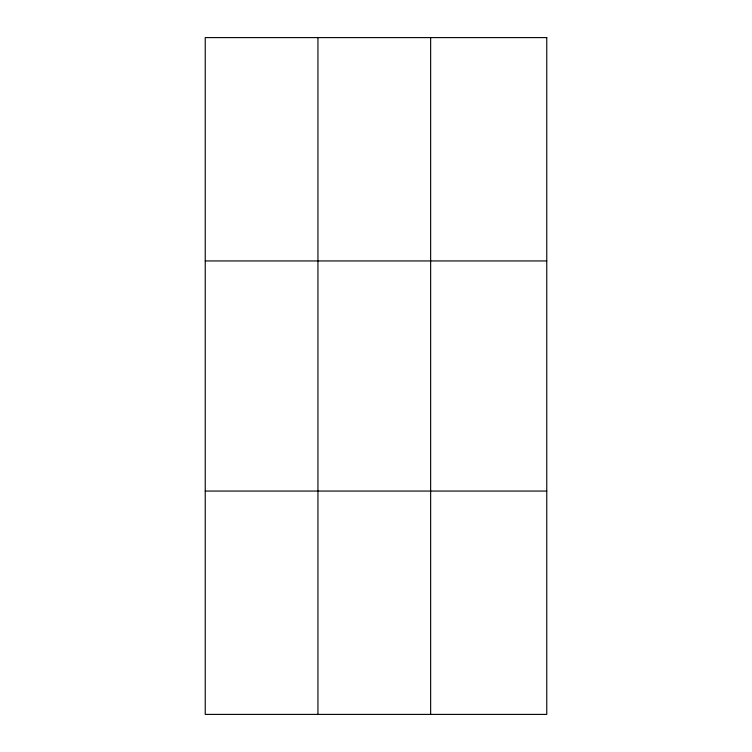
<?xml version="1.0" encoding="UTF-8"?>
<svg xmlns="http://www.w3.org/2000/svg" width="752" height="752" viewBox="0 0 752 752"><rect width="100%" height="100%" fill="white"/><g stroke="black" fill="none" stroke-linecap="round" stroke-linejoin="round"><path stroke-width="1.13" d="M317.946 714.4L317.946 37.6M430.642 714.4L430.642 37.6M205.24 260.944L546.76 260.944M205.24 491.056L546.76 491.056M546.76 37.6L546.76 714.4L205.24 714.4L205.24 37.6L546.76 37.6"/></g></svg>
